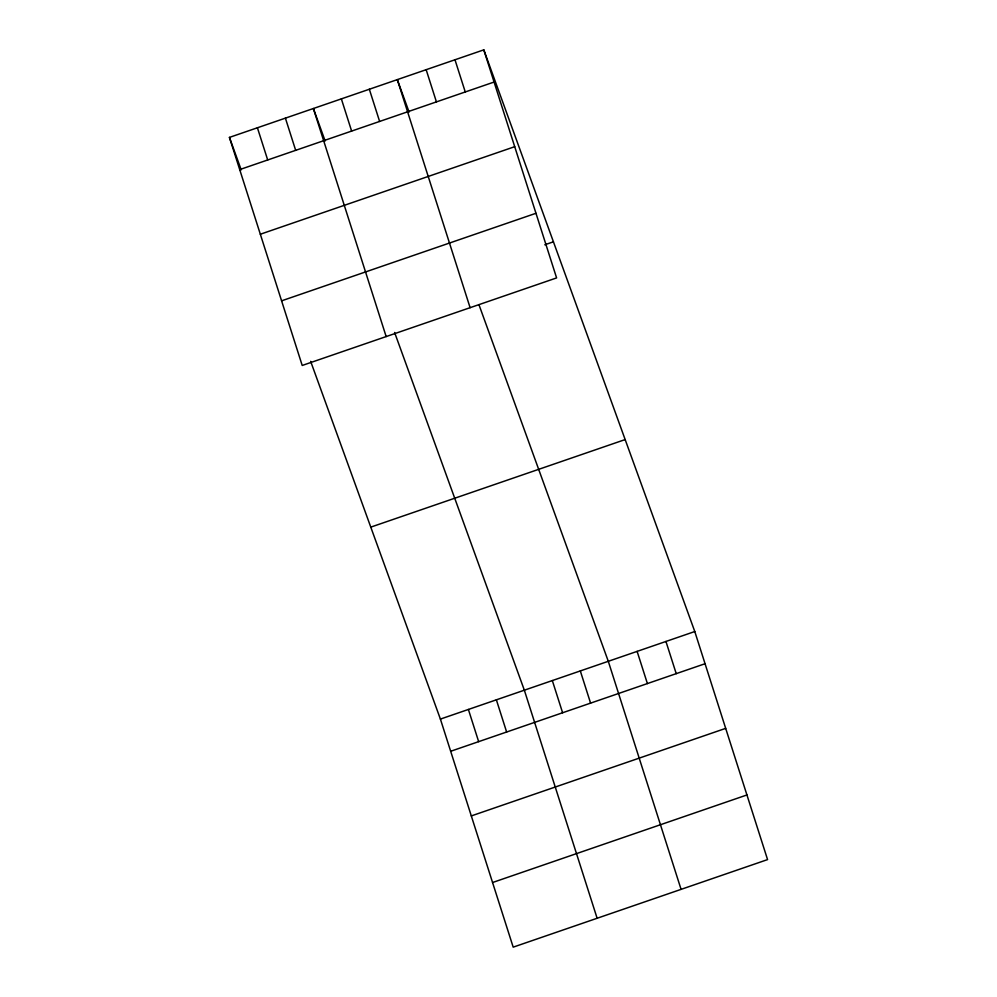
<?xml version="1.0" encoding="UTF-8"?>
<svg xmlns="http://www.w3.org/2000/svg" width="997" height="997" viewBox="0 0 997 997"><rect width="100%" height="100%" fill="white"/><g stroke="black" fill="none" stroke-linecap="round" stroke-linejoin="round"><path stroke-width="1.5" d="M483.807 49.85L556.6 277.914L302.216 365.463L229.435 137.399L483.807 49.85L694.784 631.537L767.565 859.601L513.193 947.15L440.4 719.086L310.653 361.35M239.716 169.602L494.088 82.041M260.342 234.233L514.714 146.684M281.59 300.832L535.962 213.283M544.786 244.788L553.435 241.81M370.784 527.126L625.156 439.577M440.4 719.086L694.784 631.537M450.681 751.277L705.053 663.728M471.307 815.92L725.679 728.371M492.568 882.519L746.94 794.958M409.094 112.075L397.317 79.623L470.11 307.687M479.071 305.02L608.295 661.298L681.076 889.361M325.147 140.976L313.382 108.511L386.163 336.575M394.6 332.462L524.347 690.198L597.128 918.262M229.435 137.399L241.212 169.864M665.946 641.457L676.228 673.648M454.981 59.77L465.263 91.973M637.12 651.377L647.402 683.581M426.155 69.69L436.424 101.893M580.316 670.931L590.585 703.134M369.339 89.244L379.62 121.447M552.326 680.565L562.607 712.755M341.36 98.877L351.629 131.081M496.369 699.819L506.638 732.022M285.404 118.145L295.673 150.335M468.391 709.453L478.66 741.656M257.413 127.778L267.695 159.969"/></g></svg>
